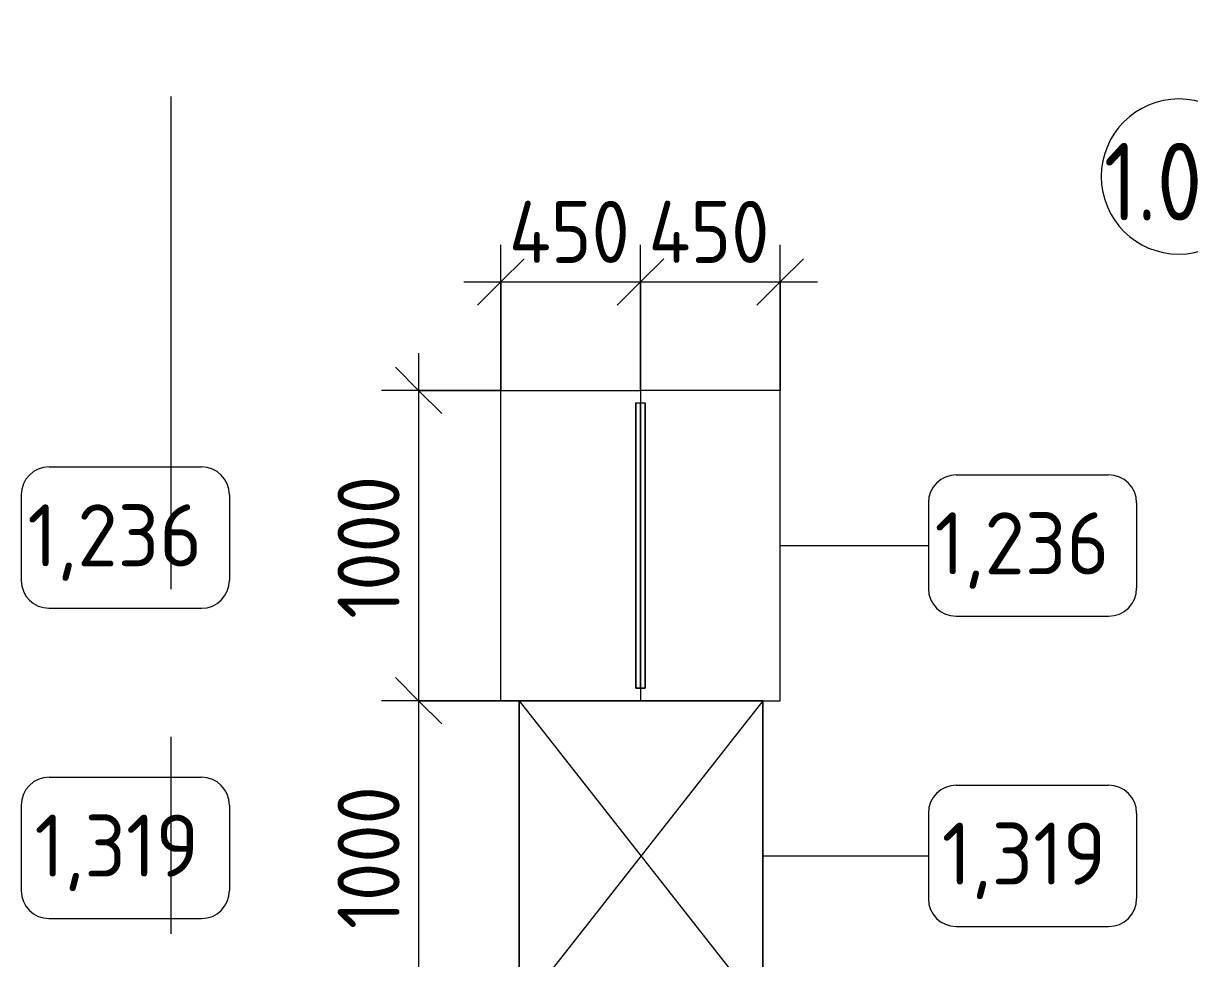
# Model space of a CAD drawing. Header units: millimetres. Extents: x -3724 to 231642, y -8553 to 29017.
# Drawn here: x 7533 to 11293, y 3689 to 6703 of the extents above; entities that cross this region are included whole.
import ezdxf

# ---------------------------------------------------------------- set-up
doc = ezdxf.new("R2010")
doc.units = ezdxf.units.MM
doc.linetypes.add('Осевая', pattern=[3175, 635, -476.25, 1587.5, -476.25])
for name, color, linetype, lineweight in [('A-ANNO-DIMS', 7, 'Continuous', 9), ('A-ANNO-DIMS-100', 7, 'Continuous', 9), ('A-AREA-IDEN', 7, 'Continuous', 9), ('I-FURN-IDEN', 7, 'Continuous', 9), ('Оси-2', 7, 'Осевая', 9)]:
    doc.layers.add(name, color=color, linetype=linetype, lineweight=lineweight)
doc.layers.add('I-FURN-1', color=9, linetype='Continuous', lineweight=9, true_color=0x808080)
doc.styles.add('GOST Common', font='GOST_Common.ttf', dxfattribs={"height": 200})
doc.styles.add('GOST Common_1', font='GOST_Common.ttf', dxfattribs={"width": 0.9, "height": 250})
doc.styles.add('ISOCPEUR_1', font='isocpeur.ttf', dxfattribs={"width": 0.9, "height": 200})
doc.dimstyles.new('ISO-2_0_0_9К_Средний_округл2', dxfattribs={"dimscale": 304.8, "dimtxt": 199.196235, "dimasz": 0.492126, "dimexe": 0.393701, "dimexo": 0, "dimgap": 0, "dimtad": 1, "dimdec": 0, "dimrnd": 10, "dimzin": 0, "dimdsep": 46, "dimtxsty": 'ISOCPEUR_1', "dimblk1": 'OBLIQUE', "dimblk2": 'OBLIQUE', "dimsah": 1, "dimcen": 0.09, "dimdle": 0.393701, "dimazin": 0, "dimtfac": 1, "dimtdec": 4, "dimtix": 1, "dimtmove": 0, "dimatfit": 3, "dimfxl": 1, "dimtvp": 1, "dimtolj": 1, "dimtzin": 0, "dimarcsym": 2})

# ---------------------------------------------------------------- blocks, each defined once
blk = doc.blocks.new('Шкаф параметрический - 1_319-25527390-План расстановки мебели и оборудования 1 этажа в осях 1-12')
at = {"layer": 'I-FURN-1'}
for p, q in [((0, 0), (1000, -785)), ((0, -785), (1000, 0)), ((1000, 0), (0, 0)), ((0, 0), (0, -785)), ((0, -785), (0, 0)), ((0, 0), (1000, 0)), ((1000, -785), (1000, 0)), ((1000, 0), (1000, -785)), ((0, -785), (1000, -785)), ((1000, -785), (0, -785))]:
    blk.add_line(p, q, dxfattribs=at)
blk = doc.blocks.new('стеллаж для обуви 1000х450х2000 - 1850 x 1850 x 390mm-V99-План расстановки мебели и оборудования 1 этажа в осях 1-12')
at = {"layer": 'I-FURN-1'}
for p, q in [((1172.1, 184.9), (172.1, 184.9)), ((172.1, 184.9), (172.1, -265.1)), ((1172.1, 184.9), (172.1, 184.9)), ((172.1, 184.9), (172.1, -265.1)), ((212.1, 184.9), (1132.1, 184.9)), ((1132.1, 184.9), (212.1, 184.9)), ((212.1, 169.9), (212.1, 184.9)), ((212.1, 184.9), (212.1, 169.9)), ((212.1, 169.9), (1132.1, 169.9)), ((1132.1, 169.9), (212.1, 169.9)), ((1132.1, 184.9), (1132.1, 169.9)), ((1132.1, 184.9), (1132.1, 169.9)), ((1172.1, -265.1), (1172.1, 184.9)), ((1172.1, -265.1), (1172.1, 184.9)), ((172.1, -265.1), (1172.1, -265.1)), ((172.1, -265.1), (1172.1, -265.1))]:
    blk.add_line(p, q, dxfattribs=at)
blk = doc.blocks.new('стеллаж для обуви 1000х450х2000 - 1850 x 1850 x 390mm-25471800-План расстановки мебели и оборудования 1 этажа в осях 1-12')
at = {"layer": 'I-FURN-1'}
for p, q in [((172.1, 265.1), (1172.1, 265.1)), ((172.1, -184.9), (172.1, 265.1)), ((172.1, 265.1), (1172.1, 265.1)), ((172.1, -184.9), (172.1, 265.1)), ((1172.1, 265.1), (1172.1, -184.9)), ((1172.1, 265.1), (1172.1, -184.9)), ((1172.1, -184.9), (172.1, -184.9)), ((1172.1, -184.9), (172.1, -184.9)), ((212.1, -169.9), (1132.1, -169.9)), ((1132.1, -169.9), (212.1, -169.9)), ((212.1, -184.9), (212.1, -169.9)), ((212.1, -169.9), (212.1, -184.9)), ((212.1, -184.9), (1132.1, -184.9)), ((1132.1, -184.9), (212.1, -184.9)), ((1132.1, -169.9), (1132.1, -184.9)), ((1132.1, -169.9), (1132.1, -184.9))]:
    blk.add_line(p, q, dxfattribs=at)
blk = doc.blocks.new('DIMBLOCK39-План расстановки мебели и оборудования 1 этажа в осях 1-12')
at = {"layer": 'A-ANNO-DIMS-100'}
for p, q in [((8807.3, 5640), (8807.3, 4520)), ((9072.5, 5520), (8687.3, 5520)), ((8807.3, 5520), (9072.5, 5520)), ((9131.3, 4520), (8687.3, 4520)), ((8807.3, 4520), (9131.3, 4520))]:
    blk.add_line(p, q, dxfattribs=at)
at = {"layer": 'A-ANNO-DIMS-100', "lineweight": 20}
for p, q in [((8807.3, 5520), (8732.3, 5595)), ((8807.3, 5520), (8882.3, 5445)), ((8807.3, 4520), (8732.3, 4595)), ((8807.3, 4520), (8882.3, 4445))]:
    blk.add_line(p, q, dxfattribs=at)
at = {"layer": 'A-ANNO-DIMS-100', "color": 0, "insert": (8546, 4784.4), "char_height": 200, "width": 565.411, "attachment_point": 1, "rotation": 90, "line_spacing_factor": 1.149209, "style": 'ISOCPEUR_1'}
blk.add_mtext('1000', dxfattribs=at)
blk = doc.blocks.new('_Oblique')
at = {"color": 0, "linetype": 'ByBlock', "lineweight": -2}
blk.add_line((-0.5, -0.5), (0.5, 0.5), dxfattribs=at)
blk = doc.blocks.new('DIMBLOCK40-План расстановки мебели и оборудования 1 этажа в осях 1-12')
at = {"layer": 'A-ANNO-DIMS-100', "lineweight": 20}
for p, q in [((8807.3, 4520), (8732.3, 4595)), ((8807.3, 4520), (8882.3, 4445)), ((8807.3, 3520), (8732.3, 3595)), ((8807.3, 3520), (8882.3, 3445))]:
    blk.add_line(p, q, dxfattribs=at)
at = {"layer": 'A-ANNO-DIMS-100'}
for p, q in [((9131.3, 4520), (8687.3, 4520)), ((8807.3, 4520), (8807.3, 3520)), ((8807.3, 4520), (9131.3, 4520)), ((9131.3, 3520), (8687.3, 3520)), ((8807.3, 3520), (9131.3, 3520))]:
    blk.add_line(p, q, dxfattribs=at)
at = {"layer": 'A-ANNO-DIMS-100', "color": 0, "insert": (8546, 3784.4), "char_height": 200, "width": 565.411, "attachment_point": 1, "rotation": 90, "line_spacing_factor": 1.149209, "style": 'ISOCPEUR_1'}
blk.add_mtext('1000', dxfattribs=at)
blk = doc.blocks.new('DIMBLOCK59-План расстановки мебели и оборудования 1 этажа в осях 1-12')
at = {"layer": 'A-ANNO-DIMS-100'}
for p, q in [((9072.5, 5520), (9072.5, 5989.4)), ((9522.5, 5520), (9522.5, 5989.4)), ((8952.5, 5869.4), (9522.5, 5869.4)), ((9072.5, 5869.4), (9072.5, 5520)), ((9522.5, 5869.4), (9522.5, 5520))]:
    blk.add_line(p, q, dxfattribs=at)
at = {"layer": 'A-ANNO-DIMS-100', "lineweight": 20}
for p, q in [((9072.5, 5869.4), (9147.5, 5944.4)), ((9522.5, 5869.4), (9597.5, 5944.4)), ((9072.5, 5869.4), (8997.5, 5794.4)), ((9522.5, 5869.4), (9447.5, 5794.4))]:
    blk.add_line(p, q, dxfattribs=at)
at = {"layer": 'A-ANNO-DIMS-100', "color": 0, "insert": (9098.3, 6130.7), "char_height": 200, "width": 478.071, "attachment_point": 1, "line_spacing_factor": 1.149209, "style": 'ISOCPEUR_1'}
blk.add_mtext('450', dxfattribs=at)
blk = doc.blocks.new('DIMBLOCK60-План расстановки мебели и оборудования 1 этажа в осях 1-12')
at = {"layer": 'A-ANNO-DIMS-100'}
for p, q in [((9522.5, 5520), (9522.5, 5989.4)), ((9972.5, 5520), (9972.5, 5989.4)), ((9522.5, 5869.4), (10092.5, 5869.4)), ((9522.5, 5869.4), (9522.5, 5520)), ((9972.5, 5869.4), (9972.5, 5520))]:
    blk.add_line(p, q, dxfattribs=at)
at = {"layer": 'A-ANNO-DIMS-100', "lineweight": 20}
for p, q in [((9522.5, 5869.4), (9597.5, 5944.4)), ((9972.5, 5869.4), (10047.5, 5944.4)), ((9522.5, 5869.4), (9447.5, 5794.4)), ((9972.5, 5869.4), (9897.5, 5794.4))]:
    blk.add_line(p, q, dxfattribs=at)
at = {"layer": 'A-ANNO-DIMS-100', "color": 0, "insert": (9548.3, 6130.7), "char_height": 200, "width": 478.071, "attachment_point": 1, "line_spacing_factor": 1.149209, "style": 'ISOCPEUR_1'}
blk.add_mtext('450', dxfattribs=at)
blk = doc.blocks.new('Марка_Мебель - В прямоуг_Balcon_Марка-25523697-План расстановки мебели и оборудования 1 этажа в осях 1-12')
at = {"layer": 'I-FURN-IDEN'}
for p, q in [((-2.455, 2.278), (2.455, 2.278)), ((-3.355, 1.378), (-3.355, -1.384)), ((3.355, 1.378), (3.355, -1.378)), ((-2.461, -2.278), (2.455, -2.278))]:
    blk.add_line(p, q, dxfattribs=at)
for centre, radius, start, end in [((-2.455, 1.378), 0.9, 90, 180), ((2.455, 1.378), 0.9, 0, 90), ((-2.461, -1.384), 0.893, 180, 270), ((2.455, -1.378), 0.9, 270, 0)]:
    blk.add_arc(centre, radius, start, end, dxfattribs=at)
blk = doc.blocks.new('Марка_Помещения - Номер-25198446-План расстановки мебели и оборудования 1 этажа в осях 1-12')
at = {"layer": 'A-AREA-IDEN'}
for start, end in [(360, 180), (180, 360)]:
    blk.add_arc((0, 0), 2.5, start, end, dxfattribs=at)

msp = doc.modelspace()

# ---------------------------------------------------------------- linework, layer by layer
at = {"layer": 'I-FURN-IDEN'}
for p, q in [((9972.5, 5020), (10450.4, 5020)), ((9916.3, 4020), (10450.4, 4020))]:
    msp.add_line(p, q, dxfattribs=at)
at = {"layer": 'Оси-2'}
msp.add_line((8010, 593.7), (8010, 24898.1), dxfattribs=at)

# ---------------------------------------------------------------- block references
at = {"layer": 'A-AREA-IDEN', "xscale": 99.99999999999993, "yscale": 99.99999999999993, "zscale": 99.99999999999993}
msp.add_blockref('Марка_Помещения - Номер-25198446-План расстановки мебели и оборудования 1 этажа в осях 1-12', (11257.5, 6209.1), dxfattribs=at)
at = {"layer": 'I-FURN-1'}
for name, p, rotation in [('стеллаж для обуви 1000х450х2000 - 1850 x 1850 x 390mm-25471800-План расстановки мебели и оборудования 1 этажа в осях 1-12', (9337.6, 4347.9), 89.99999999999962), ('стеллаж для обуви 1000х450х2000 - 1850 x 1850 x 390mm-V99-План расстановки мебели и оборудования 1 этажа в осях 1-12', (9707.4, 4347.9), 90.00000000000038), ('Шкаф параметрический - 1_319-25527390-План расстановки мебели и оборудования 1 этажа в осях 1-12', (9916.3, 4520), 269.9999999999999)]:
    msp.add_blockref(name, p, dxfattribs=dict(at, rotation=rotation))
at = {"layer": 'I-FURN-IDEN', "xscale": 99.99999999999993, "yscale": 99.99999999999993, "zscale": 99.99999999999993}
for p in [(7861.9, 5045.7), (10785.9, 5020), (7861.9, 4045.7), (10785.9, 4020)]:
    msp.add_blockref('Марка_Мебель - В прямоуг_Balcon_Марка-25523697-План расстановки мебели и оборудования 1 этажа в осях 1-12', p, dxfattribs=at)

# ---------------------------------------------------------------- texts
at = {"layer": 'A-AREA-IDEN', "insert": (11015.7, 6317.7), "char_height": 250, "width": 606.076, "attachment_point": 1, "style": 'GOST Common_1'}
msp.add_mtext('1.08', dxfattribs=at)
at = {"layer": 'I-FURN-IDEN', "char_height": 200, "attachment_point": 1, "style": 'GOST Common'}
for s, insert, width in [('1,236', (7546.4, 5152.8), 729.536), ('1,236', (10470.4, 5127.1), 729.536), ('1,319', (7569.4, 4152.8), 673.417), ('1,319', (10493.4, 4127.1), 673.417)]:
    msp.add_mtext(s, dxfattribs=dict(at, insert=insert, width=width))

# ---------------------------------------------------------------- dimensions: what is measured, and where the dimension line sits
at = {"layer": 'A-ANNO-DIMS'}
for base, p1, p2, picture, middle in [((9522.5, 5869.4), (9072.5, 5520), (9522.5, 5520), 'DIMBLOCK59-План расстановки мебели и оборудования 1 этажа в осях 1-12', (9297.5, 5969.4)), ((9972.5, 5869.4), (9522.5, 5520), (9972.5, 5520), 'DIMBLOCK60-План расстановки мебели и оборудования 1 этажа в осях 1-12', (9747.5, 5969.4))]:
    dim = msp.add_linear_dim(base=base, p1=p1, p2=p2, dimstyle='ISO-2_0_0_9К_Средний_округл2', override={"dimpost": '<>', "dimfxl": 450}, dxfattribs=at)
    dim.commit()
    dim.dimension.update_dxf_attribs({"geometry": picture, "text_midpoint": middle})
for base, p1, p2, override, picture, middle in [((8807.3, 4520), (9072.5, 5520), (9131.3, 4520), {"dimpost": '<>', "dimfxl": 1001.726659}, 'DIMBLOCK39-План расстановки мебели и оборудования 1 этажа в осях 1-12', (8707.3, 5020)), ((8807.3, 3520), (9131.3, 4520), (9131.3, 3520), {"dimpost": '<>', "dimfxl": 1000}, 'DIMBLOCK40-План расстановки мебели и оборудования 1 этажа в осях 1-12', (8707.3, 4020))]:
    dim = msp.add_linear_dim(base=base, p1=p1, p2=p2, angle=90, dimstyle='ISO-2_0_0_9К_Средний_округл2', override=override, dxfattribs=at)
    dim.commit()
    dim.dimension.update_dxf_attribs({"geometry": picture, "text_midpoint": middle})

doc.saveas('drawing.dxf')
